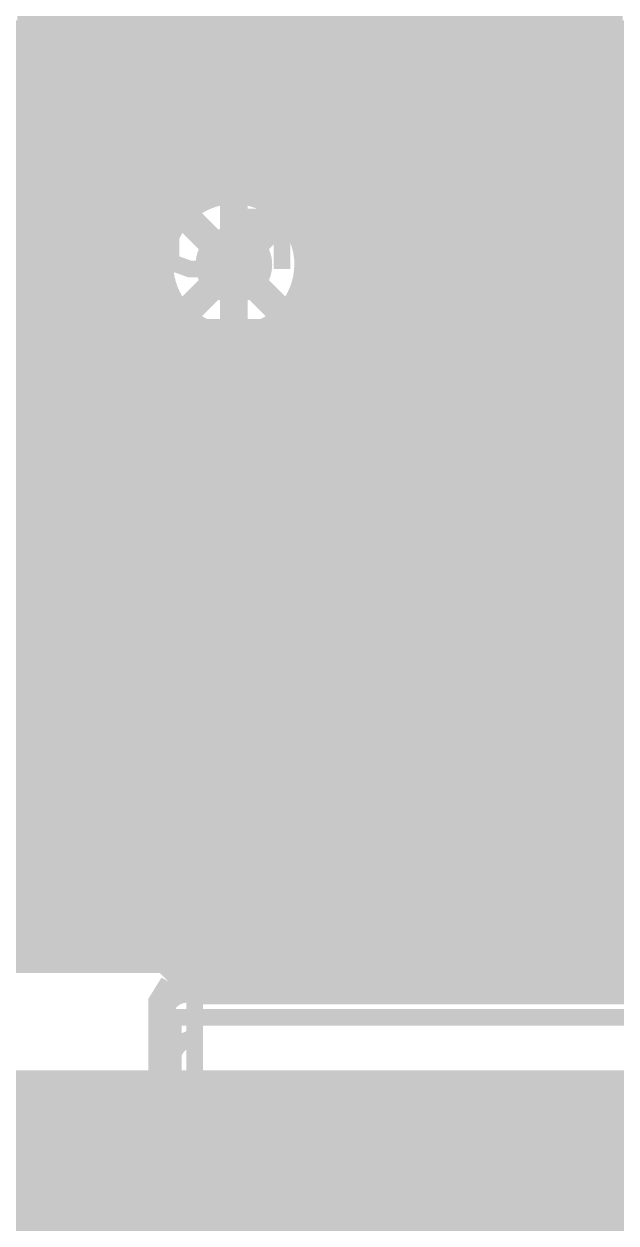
# Model space of a CAD drawing. Extents: x -5 to 112, y -62 to 71.
# Drawn here: x 44.43 to 49.85, y 25.02 to 35.98 of the extents above; entities that cross this region are included whole.
import ezdxf

# ---------------------------------------------------------------- set-up
doc = ezdxf.new("R2010")
doc.units = 0
doc.header["$MEASUREMENT"] = 0
doc.layers.get('0').update_dxf_attribs({"linetype": 'CONTINUOUS'})
for name, color, linetype in [('25-336-0_BOT', 7, 'CONTINUOUS'), ('25-336-0_DRD', 7, 'CONTINUOUS'), ('25-336-0_DRL', 2, 'CONTINUOUS'), ('25-336-0_IN1', 4, 'CONTINUOUS'), ('25-336-0_IN2', 3, 'CONTINUOUS'), ('25-336-0_SMT', 10, 'CONTINUOUS'), ('25-336-0_SPT', 14, 'CONTINUOUS'), ('25-336-0_SST', 9, 'CONTINUOUS'), ('25-336-0_TOP', 12, 'CONTINUOUS'), ('THRUHOLE_TAP', 8, 'CONTINUOUS')]:
    doc.layers.add(name, color=color, linetype=linetype)

# ---------------------------------------------------------------- blocks, each defined once
blk = doc.blocks.new('ROUND_11')
at = {"const_width": 0.35052}
blk.add_lwpolyline([(-0.17526, 0, 1), (0.17526, 0, 1)], format="xyb", close=True, dxfattribs=at)
blk = doc.blocks.new('ROUND_81')
at = {"const_width": 0.10033}
blk.add_lwpolyline([(-0.050164, 0, 1), (0.050164, 0, 1)], format="xyb", close=True, dxfattribs=at)
blk = doc.blocks.new('ROUND_82')
at = {"const_width": 0.10033}
blk.add_lwpolyline([(-0.050164, 0, 1), (0.050164, 0, 1)], format="xyb", close=True, dxfattribs=at)
blk = doc.blocks.new('ROUND_65')
at = {"const_width": 0.35052}
blk.add_lwpolyline([(-0.17526, 0, 1), (0.17526, 0, 1)], format="xyb", close=True, dxfattribs=at)
blk = doc.blocks.new('ROUND_68')
at = {"const_width": 0.35052}
blk.add_lwpolyline([(-0.17526, 0, 1), (0.17526, 0, 1)], format="xyb", close=True, dxfattribs=at)
blk = doc.blocks.new('RECTANGLE_2')
blk.add_solid([(0.4826, 0.4064), (0.4826, -0.4064), (-0.4826, 0.4064), (-0.4826, -0.4064)])
blk = doc.blocks.new('RECTANGLE_46')
blk.add_solid([(0.29972, 0.99949), (0.29972, -0.99949), (-0.29972, 0.99949), (-0.29972, -0.99949)])
blk = doc.blocks.new('ROUND_73')
at = {"const_width": 0.10033}
blk.add_lwpolyline([(-0.050164, 0, 1), (0.050164, 0, 1)], format="xyb", close=True, dxfattribs=at)

msp = doc.modelspace()

# ---------------------------------------------------------------- linework, layer by layer
at = {"layer": '25-336-0_BOT', "const_width": 0.254}
for points in [[(47.0154, 45.3898), (47.0154, 33.94202)], [(47.244, 45.3898), (47.244, 27.432)], [(47.4726, 45.3898), (47.4726, 27.432)], [(47.7012, 45.3898), (47.7012, 27.432)], [(47.9298, 45.3898), (47.9298, 27.432)], [(48.1584, 45.1739), (48.1584, 27.432)], [(48.387, 44.9453), (48.387, 27.432)], [(48.6156, 44.7167), (48.6156, 27.432)], [(48.8442, 44.4881), (48.8442, 27.432)], [(49.0728, 43.97502), (49.0728, 27.432)], [(49.3014, 43.74388), (49.3014, 27.432)], [(45.72, 39.878), (46.355, 39.243), (46.355, 33.782)], [(45.4152, 39.27094), (45.4152, 27.432)], [(46.8122, 39.243), (46.8122, 34.28492)], [(45.6438, 39.20236), (45.6438, 27.432)], [(45.8724, 39.0779), (45.8724, 34.25952)], [(45.8978, 39.0525), (45.8978, 34.28492)], [(45.1866, 37.69614), (45.1866, 27.432)], [(44.958, 37.24148), (44.958, 27.432)], [(49.53, 37.13988), (49.53, 27.432)], [(49.5808, 37.08908), (49.5808, 31.242)], [(44.7294, 37.00018), (44.7294, 27.432)], [(44.5008, 36.84524), (44.5008, 27.432)], [(45.8978, 35.8902), (33.4772, 35.8902)], [(49.5808, 35.8902), (46.8122, 35.8902)], [(45.8978, 35.6616), (33.4772, 35.6616)], [(49.5808, 35.6616), (46.8122, 35.6616)], [(45.8978, 35.433), (33.4772, 35.433)], [(49.5808, 35.433), (46.8122, 35.433)], [(45.8978, 35.2044), (33.4772, 35.2044)], [(49.5808, 35.2044), (46.8122, 35.2044)], [(45.8978, 34.9758), (33.4772, 34.9758)], [(49.5808, 34.9758), (46.8122, 34.9758)], [(45.8978, 34.7472), (33.4772, 34.7472)], [(49.5808, 34.7472), (46.8122, 34.7472)], [(45.8978, 34.5186), (33.4772, 34.5186)], [(49.5808, 34.5186), (46.8122, 34.5186)], [(45.8978, 34.29), (36.39312, 34.29)], [(49.5808, 34.29), (46.8122, 34.29)], [(45.73524, 34.0614), (36.56076, 34.0614)], [(49.5808, 34.0614), (46.97476, 34.0614)], [(45.67682, 33.8328), (36.61918, 33.8328)], [(49.5808, 33.8328), (47.03318, 33.8328)], [(45.69714, 33.6042), (36.59632, 33.6042)], [(49.5808, 33.6042), (47.01032, 33.6042)], [(47.0154, 33.61944), (47.0154, 27.432)], [(45.8089, 33.3756), (36.48456, 33.3756)], [(49.5808, 33.3756), (46.89856, 33.3756)], [(45.8724, 33.30194), (45.8724, 27.432)], [(46.7868, 33.25622), (46.7868, 27.432)], [(46.11116, 33.147), (36.1823, 33.147)], [(46.101, 33.15208), (46.101, 27.432)], [(46.3296, 33.10128), (46.3296, 27.432)], [(46.5582, 33.13176), (46.5582, 27.432)], [(49.5808, 33.147), (46.5963, 33.147)], [(49.5808, 32.9184), (33.4772, 32.9184)], [(49.5808, 32.6898), (33.4772, 32.6898)], [(49.5808, 32.4612), (33.4772, 32.4612)], [(49.5808, 32.2326), (33.4772, 32.2326)], [(49.5808, 32.004), (33.4772, 32.004)], [(49.5808, 31.7754), (33.4772, 31.7754)], [(49.5808, 31.5468), (33.4772, 31.5468)], [(49.5808, 31.3182), (33.4772, 31.3182)], [(49.6062, 31.0896), (33.4772, 31.0896)], [(49.71796, 30.91434), (50.75428, 29.87802)], [(49.7713, 30.861), (33.4772, 30.861)], [(49.7586, 30.8737), (49.7586, 27.432)], [(49.9999, 30.6324), (33.4772, 30.6324)], [(50.2285, 30.4038), (33.4772, 30.4038)], [(50.4571, 30.1752), (33.4772, 30.1752)], [(50.6857, 29.9466), (33.4772, 29.9466)], [(50.76698, 29.718), (33.4772, 29.718)], [(50.85588, 29.4894), (33.56356, 29.4894)], [(51.08702, 29.2608), (33.67532, 29.2608)], [(58.25998, 29.0322), (33.69818, 29.0322)], [(58.25998, 28.8036), (33.63976, 28.8036)], [(58.25998, 28.575), (38.3413, 28.575)], [(58.25998, 28.3464), (38.64356, 28.3464)], [(58.25998, 28.1178), (38.75532, 28.1178)], [(58.25998, 27.8892), (38.77818, 27.8892)], [(58.25998, 27.6606), (38.71976, 27.6606)], [(58.25998, 27.432), (38.55212, 27.432)]]:
    msp.add_lwpolyline(points, dxfattribs=at)
for points in [[(45.8978, 34.28492, 0.2113087), (45.67532, 33.782)], [(47.03572, 33.782, 0.2113087), (46.8129, 34.28569)], [(45.67428, 33.782, 0.4142136), (46.355, 33.10128)], [(46.355, 33.10128, 0.4142136), (47.03572, 33.782)], [(49.5808, 31.242, 0.1989124), (49.71471, 30.91871)], [(49.5808, 31.242, 0.1989124), (49.71471, 30.91871)]]:
    msp.add_lwpolyline(points, format="xyb", dxfattribs=at)
at = {"layer": '25-336-0_DRD', "const_width": 0.254}
for points in [[(52.07, 35.306), (49.53, 32.766)], [(52.07, 32.766), (49.53, 35.306)], [(52.07, 35.306), (49.53, 32.766)], [(52.07, 32.766), (49.53, 35.306)], [(47.625, 35.052), (45.085, 32.512)], [(47.625, 32.512), (45.085, 35.052)], [(48.895, 31.115), (46.355, 28.575)], [(48.895, 28.575), (46.355, 31.115)], [(48.895, 31.115), (46.355, 28.575)], [(48.895, 28.575), (46.355, 31.115)]]:
    msp.add_lwpolyline(points, dxfattribs=at)
at = {"layer": '25-336-0_IN1', "const_width": 0.254}
for points in [[(46.5836, 69.85), (46.5836, 34.42208)], [(46.8122, 69.85), (46.8122, 34.28492)], [(47.0408, 69.85), (47.0408, 28.067)], [(47.2694, 69.85), (47.2694, 28.067)], [(47.498, 69.85), (47.498, 28.067)], [(47.7266, 69.85), (47.7266, 28.067)], [(47.9552, 69.85), (47.9552, 28.067)], [(48.1838, 69.85), (48.1838, 28.067)], [(48.4124, 69.85), (48.4124, 28.067)], [(48.641, 69.85), (48.641, 28.067)], [(48.8696, 69.85), (48.8696, 28.067)], [(49.0982, 43.93438), (49.0982, 28.067)], [(49.3268, 43.72864), (49.3268, 28.067)], [(46.355, 39.63416), (46.355, 34.46272)], [(45.4406, 39.25824), (45.4406, 28.067)], [(46.1264, 39.3319), (46.1264, 34.42208)], [(45.6692, 39.19982), (45.6692, 28.067)], [(45.8978, 39.22014), (45.8978, 34.28492)], [(45.212, 37.7952), (45.212, 28.067)], [(44.9834, 37.2745), (44.9834, 28.067)], [(49.5554, 37.11194), (49.5554, 28.067)], [(44.7548, 37.0205), (44.7548, 28.067)], [(49.784, 36.96208), (49.784, 28.067)], [(44.5262, 36.85794), (44.5262, 28.067)], [(55.01894, 35.8902), (28.956, 35.8902)], [(55.20436, 35.6616), (28.956, 35.6616)], [(93.091, 35.433), (28.956, 35.433)], [(93.091, 35.2044), (28.956, 35.2044)], [(93.091, 34.9758), (28.956, 34.9758)], [(57.02808, 34.7472), (28.956, 34.7472)], [(56.89092, 34.5186), (28.956, 34.5186)], [(45.90288, 34.29), (36.39312, 34.29)], [(56.85028, 34.29), (46.80712, 34.29)], [(45.73524, 34.0614), (36.56076, 34.0614)], [(56.89092, 34.0614), (46.97476, 34.0614)], [(45.67682, 33.8328), (36.61918, 33.8328)], [(57.02808, 33.8328), (47.03318, 33.8328)], [(45.69714, 33.6042), (36.59632, 33.6042)], [(93.091, 33.6042), (47.01032, 33.6042)], [(45.8089, 33.3756), (36.48456, 33.3756)], [(93.091, 33.3756), (46.89856, 33.3756)], [(45.8978, 33.27908), (45.8978, 28.067)], [(46.8122, 33.27908), (46.8122, 28.067)], [(46.11116, 33.147), (36.1823, 33.147)], [(46.1264, 33.14192), (46.1264, 28.067)], [(46.355, 33.10128), (46.355, 28.067)], [(46.5836, 33.14192), (46.5836, 28.067)], [(93.091, 33.147), (46.5963, 33.147)], [(93.091, 32.9184), (28.956, 32.9184)], [(93.091, 32.6898), (28.956, 32.6898)], [(93.091, 32.4612), (28.956, 32.4612)], [(82.70494, 32.2326), (28.956, 32.2326)], [(82.55508, 32.004), (28.956, 32.004)], [(82.50428, 31.7754), (28.956, 31.7754)], [(82.53476, 31.5468), (28.956, 31.5468)], [(82.65922, 31.3182), (28.956, 31.3182)], [(83.02244, 31.0896), (28.956, 31.0896)], [(93.091, 30.861), (28.956, 30.861)], [(93.091, 30.6324), (28.956, 30.6324)], [(51.04638, 30.4038), (28.956, 30.4038)], [(50.84064, 30.1752), (28.956, 30.1752)], [(50.7619, 29.9466), (28.956, 29.9466)], [(50.76698, 29.718), (33.2613, 29.718)], [(50.85588, 29.4894), (33.56356, 29.4894)], [(51.08702, 29.2608), (33.67532, 29.2608)], [(58.25998, 29.0322), (33.69818, 29.0322)], [(58.25998, 28.8036), (33.63976, 28.8036)], [(58.25998, 28.575), (38.3413, 28.575)], [(58.25998, 28.3464), (38.64356, 28.3464)], [(58.25998, 28.1178), (38.75532, 28.1178)], [(58.25998, 28.067), (38.76802, 28.067)]]:
    msp.add_lwpolyline(points, dxfattribs=at)
for points in [[(46.355, 34.46272, 0.4142136), (45.67428, 33.782)], [(47.03572, 33.782, 0.4142136), (46.355, 34.46272)], [(45.67428, 33.782, 0.4142136), (46.355, 33.10128)], [(46.355, 33.10128, 0.4142136), (47.03572, 33.782)]]:
    msp.add_lwpolyline(points, format="xyb", dxfattribs=at)
at = {"layer": '25-336-0_IN2', "const_width": 0.254}
for points in [[(46.5836, 69.85), (46.5836, 34.42208)], [(46.8122, 69.85), (46.8122, 34.28492)], [(47.0408, 69.85), (47.0408, 28.067)], [(47.2694, 69.85), (47.2694, 28.067)], [(47.498, 69.85), (47.498, 28.067)], [(47.7266, 69.85), (47.7266, 28.067)], [(47.9552, 69.85), (47.9552, 28.067)], [(48.1838, 69.85), (48.1838, 28.067)], [(48.4124, 69.85), (48.4124, 28.067)], [(48.641, 69.85), (48.641, 28.067)], [(48.8696, 69.85), (48.8696, 28.067)], [(49.0982, 43.93438), (49.0982, 28.067)], [(49.3268, 43.72864), (49.3268, 28.067)], [(46.355, 39.63416), (46.355, 34.46272)], [(45.4406, 39.25824), (45.4406, 28.067)], [(46.1264, 39.3319), (46.1264, 34.42208)], [(45.6692, 39.19982), (45.6692, 28.067)], [(45.8978, 39.22014), (45.8978, 34.28492)], [(45.212, 37.7952), (45.212, 28.067)], [(44.9834, 37.2745), (44.9834, 28.067)], [(49.5554, 37.11194), (49.5554, 28.067)], [(44.7548, 37.0205), (44.7548, 28.067)], [(49.784, 36.96208), (49.784, 28.067)], [(44.5262, 36.85794), (44.5262, 28.067)], [(55.01894, 35.8902), (28.956, 35.8902)], [(55.20436, 35.6616), (28.956, 35.6616)], [(93.091, 35.433), (28.956, 35.433)], [(93.091, 35.2044), (28.956, 35.2044)], [(93.091, 34.9758), (28.956, 34.9758)], [(57.02808, 34.7472), (28.956, 34.7472)], [(56.89092, 34.5186), (28.956, 34.5186)], [(45.90288, 34.29), (36.39312, 34.29)], [(56.85028, 34.29), (46.80712, 34.29)], [(45.73524, 34.0614), (36.56076, 34.0614)], [(56.89092, 34.0614), (46.97476, 34.0614)], [(45.67682, 33.8328), (36.61918, 33.8328)], [(57.02808, 33.8328), (47.03318, 33.8328)], [(45.69714, 33.6042), (36.59632, 33.6042)], [(93.091, 33.6042), (47.01032, 33.6042)], [(45.8089, 33.3756), (36.48456, 33.3756)], [(93.091, 33.3756), (46.89856, 33.3756)], [(45.8978, 33.27908), (45.8978, 28.067)], [(46.8122, 33.27908), (46.8122, 28.067)], [(46.11116, 33.147), (36.1823, 33.147)], [(46.1264, 33.14192), (46.1264, 28.067)], [(46.355, 33.10128), (46.355, 28.067)], [(46.5836, 33.14192), (46.5836, 28.067)], [(93.091, 33.147), (46.5963, 33.147)], [(93.091, 32.9184), (28.956, 32.9184)], [(93.091, 32.6898), (28.956, 32.6898)], [(93.091, 32.4612), (28.956, 32.4612)], [(82.70494, 32.2326), (28.956, 32.2326)], [(82.55508, 32.004), (28.956, 32.004)], [(82.50428, 31.7754), (28.956, 31.7754)], [(82.53476, 31.5468), (28.956, 31.5468)], [(82.65922, 31.3182), (28.956, 31.3182)], [(83.02244, 31.0896), (28.956, 31.0896)], [(93.091, 30.861), (28.956, 30.861)], [(93.091, 30.6324), (28.956, 30.6324)], [(51.04638, 30.4038), (28.956, 30.4038)], [(50.84064, 30.1752), (28.956, 30.1752)], [(50.7619, 29.9466), (28.956, 29.9466)], [(50.76698, 29.718), (33.2613, 29.718)], [(50.85588, 29.4894), (33.56356, 29.4894)], [(51.08702, 29.2608), (33.67532, 29.2608)], [(58.25998, 29.0322), (33.69818, 29.0322)], [(58.25998, 28.8036), (33.63976, 28.8036)], [(58.25998, 28.575), (38.3413, 28.575)], [(58.25998, 28.3464), (38.64356, 28.3464)], [(58.25998, 28.1178), (38.75532, 28.1178)], [(58.25998, 28.067), (38.76802, 28.067)]]:
    msp.add_lwpolyline(points, dxfattribs=at)
for points in [[(46.355, 34.46272, 0.4142136), (45.67428, 33.782)], [(47.03572, 33.782, 0.4142136), (46.355, 34.46272)], [(45.67428, 33.782, 0.4142136), (46.355, 33.10128)], [(46.355, 33.10128, 0.4142136), (47.03572, 33.782)]]:
    msp.add_lwpolyline(points, format="xyb", dxfattribs=at)
at = {"layer": '25-336-0_SST', "const_width": 0.1524}
for points in [[(46.28642, 35.89528), (46.28642, 35.53968), (46.45406, 35.4203), (46.62424, 35.4203), (46.79442, 35.53968), (46.79442, 35.89528), (45.77842, 35.89528)], [(46.28642, 35.5981), (45.77842, 35.4203)], [(45.77842, 34.5821), (45.77842, 35.05708), (46.45406, 34.5821), (46.62424, 34.5821), (46.79442, 34.64306), (46.79442, 34.99866), (46.62424, 35.05708)], [(48.4124, 34.97834), (48.4124, 34.62274), (48.58258, 34.50336), (48.75276, 34.50336), (48.9204, 34.62274), (48.9204, 34.97834), (47.9044, 34.97834)], [(48.4124, 34.68116), (47.9044, 34.50336)], [(45.94606, 34.21888), (45.77842, 34.16046), (45.77842, 33.80486), (45.94606, 33.7439), (46.28642, 33.7439), (46.45406, 33.86328), (46.45406, 34.21888), (46.79442, 34.21888), (46.79442, 33.7439)], [(47.9044, 33.66516), (47.9044, 34.14014), (48.58258, 33.66516), (48.75276, 33.66516), (48.9204, 33.72612), (48.9204, 34.08172), (48.75276, 34.14014)], [(47.1805, 30.2895), (47.1805, 33.2105), (45.5422, 33.2105), (45.5422, 30.2895), (47.1805, 30.2895)], [(47.4345, 33.2105), (47.4345, 30.2895), (49.0728, 30.2895), (49.0728, 33.2105), (47.4345, 33.2105)], [(49.95926, 28.1813), (49.95926, 28.66136), (50.37074, 28.66136), (50.37074, 28.1813), (49.95926, 28.1813), (49.95926, 28.03398), (49.95926, 27.89174), (50.37074, 27.89174), (50.37074, 27.48788), (50.37074, 27.24404), (49.95926, 27.24404), (45.84954, 27.24404), (45.847, 27.24404), (45.99686, 27.09418), (45.99686, 26.8986), (45.99686, 20.42668), (45.80128, 20.42668), (45.73016, 20.02028), (45.64888, 19.94154), (45.64888, 19.94408)], [(46.14926, 27.24404), (46.14926, 27.48788), (46.56074, 27.48788), (46.56074, 27.89174), (46.56074, 28.03398), (46.14926, 28.03398), (46.14926, 28.1813), (46.14926, 28.66136), (46.56074, 28.66136), (46.56074, 28.1813), (46.56074, 28.03398)], [(47.41926, 27.24404), (47.41926, 27.48788), (47.83074, 27.48788), (47.83074, 27.89174), (47.83074, 28.03398), (47.41926, 28.03398), (47.41926, 28.1813), (47.41926, 28.66136), (47.83074, 28.66136), (47.83074, 28.1813), (47.83074, 28.03398)], [(48.68926, 27.24404), (48.68926, 27.48788), (49.10074, 27.48788), (49.10074, 27.89174), (49.10074, 28.03398), (48.68926, 28.03398), (48.68926, 28.1813), (48.68926, 28.66136), (49.10074, 28.66136), (49.10074, 28.1813), (49.10074, 28.03398)], [(46.56074, 28.1813), (46.14926, 28.1813)], [(47.83074, 28.1813), (47.41926, 28.1813)], [(49.10074, 28.1813), (48.68926, 28.1813)], [(46.14926, 28.03398), (46.14926, 27.89174)], [(47.41926, 28.03398), (47.41926, 27.89174)], [(48.68926, 28.03398), (48.68926, 27.89174)], [(46.56074, 27.89174), (46.14926, 27.89174), (46.14926, 27.48788)], [(47.83074, 27.89174), (47.41926, 27.89174), (47.41926, 27.48788)], [(49.10074, 27.89174), (48.68926, 27.89174), (48.68926, 27.48788)], [(46.56074, 27.48788), (46.56074, 27.24404)], [(47.83074, 27.48788), (47.83074, 27.24404)], [(49.10074, 27.48788), (49.10074, 27.24404)], [(45.64888, 19.94154), (45.64888, 19.94408), (45.64888, 27.04592), (45.64888, 27.04846), (45.7581, 27.22372)], [(45.80128, 26.8986), (45.64888, 27.04846)], [(45.99686, 27.09418), (55.60314, 27.09418), (55.60314, 26.8986), (55.79872, 26.8986)], [(45.80128, 20.42668), (45.80128, 26.8986), (45.99686, 26.8986), (55.60314, 26.8986), (55.60314, 20.42668), (45.99686, 20.42668), (45.99686, 20.28444)]]:
    msp.add_lwpolyline(points, dxfattribs=at)
for points in [[(45.92574, 27.1653, 0.3924235), (45.73016, 26.96972)], [(45.92574, 27.10942, 0.3185512), (45.73016, 26.96972)], [(45.99686, 26.70556, 0.3217577), (45.80128, 26.56332)]]:
    msp.add_lwpolyline(points, format="xyb", dxfattribs=at)
at = {"layer": '25-336-0_TOP'}
for points, const_width in [([(35.941, 33.782), (37.211, 35.052), (56.769, 35.052), (57.531, 34.29), (57.531, 33.782), (56.515, 32.766), (56.515, 32.4612)], 0.635), ([(46.08068, 34.4043), (37.4777, 34.4043)], 0.254), ([(44.5262, 34.4043), (44.5262, 28.067)], 0.254), ([(44.7548, 34.4043), (44.7548, 28.067)], 0.254), ([(44.9834, 34.4043), (44.9834, 28.067)], 0.254), ([(45.212, 34.4043), (45.212, 28.067)], 0.254), ([(45.4406, 34.4043), (45.4406, 28.067)], 0.254), ([(45.6692, 34.4043), (45.6692, 33.1978)], 0.254), ([(45.8978, 34.4043), (45.8978, 34.28492)], 0.254), ([(56.49976, 34.4043), (46.62932, 34.4043)], 0.254), ([(46.8122, 34.4043), (46.8122, 34.28492)], 0.254), ([(47.0408, 34.4043), (47.0408, 33.1978)], 0.254), ([(47.2694, 34.4043), (47.2694, 31.6865)], 0.254), ([(47.498, 34.4043), (47.498, 33.1978)], 0.254), ([(47.7266, 34.4043), (47.7266, 33.1978)], 0.254), ([(47.9552, 34.4043), (47.9552, 33.1978)], 0.254), ([(48.1838, 34.4043), (48.1838, 33.1978)], 0.254), ([(48.4124, 34.4043), (48.4124, 33.1978)], 0.254), ([(48.641, 34.4043), (48.641, 33.1978)], 0.254), ([(48.8696, 34.4043), (48.8696, 33.1978)], 0.254), ([(49.0982, 34.4043), (49.0982, 33.1089)], 0.254), ([(49.3268, 34.4043), (49.3268, 33.05556)], 0.254), ([(49.5554, 34.4043), (49.5554, 32.893)], 0.254), ([(49.784, 34.4043), (49.784, 32.6644)], 0.254), ([(45.85208, 34.2392), (37.3126, 34.2392)], 0.254), ([(56.66486, 34.2392), (46.85792, 34.2392)], 0.254), ([(45.71492, 34.0106), (37.084, 34.0106)], 0.254), ([(56.84266, 34.0106), (46.99508, 34.0106)], 0.254), ([(45.67428, 33.782), (36.8554, 33.782)], 0.254), ([(46.355, 33.782), (46.355, 32.4612)], 0.254), ([(56.61406, 33.782), (47.03572, 33.782)], 0.254), ([(45.71492, 33.5534), (36.6268, 33.5534)], 0.254), ([(56.38546, 33.5534), (46.99508, 33.5534)], 0.254), ([(45.85208, 33.3248), (36.44392, 33.3248)], 0.254), ([(56.15686, 33.3248), (46.85792, 33.3248)], 0.254), ([(45.8978, 33.27908), (45.8978, 33.1978)], 0.254), ([(45.8978, 33.27908), (45.8978, 33.1978)], 0.254), ([(46.8122, 33.27908), (46.8122, 33.1978)], 0.254), ([(46.8122, 33.27908), (46.8122, 33.1978)], 0.254), ([(45.5422, 33.0962), (35.3822, 33.0962)], 0.254), ([(45.5422, 33.1978), (45.5422, 31.7754)], 0.254), ([(45.8978, 33.1978), (45.5422, 33.1978)], 0.254), ([(47.1678, 33.1978), (46.8122, 33.1978)], 0.254), ([(47.1678, 33.1978), (47.1678, 31.7754)], 0.254), ([(47.4472, 33.0962), (47.1678, 33.0962)], 0.254), ([(47.4472, 33.1978), (47.4472, 31.7754)], 0.254), ([(49.0728, 33.1978), (47.4472, 33.1978)], 0.254), ([(49.0728, 33.1978), (49.0728, 33.1089)], 0.254), ([(49.9872, 33.0962), (49.1998, 33.0962)], 0.254), ([(49.53762, 32.91078), (49.9872, 32.4612)], 0.254), ([(45.5422, 32.8676), (35.3822, 32.8676)], 0.254), ([(47.4472, 32.8676), (47.1678, 32.8676)], 0.254), ([(49.9872, 32.8676), (49.5808, 32.8676)], 0.254), ([(45.5422, 32.639), (35.3822, 32.639)], 0.254), ([(47.4472, 32.639), (47.1678, 32.639)], 0.254), ([(50.8, 31.0388), (50.4952, 31.0388), (49.0728, 32.4612), (48.26, 32.4612)], 0.635), ([(49.9872, 32.639), (49.8094, 32.639)], 0.254), ([(45.5422, 32.4104), (35.3822, 32.4104)], 0.254), ([(47.4472, 32.4104), (47.1678, 32.4104)], 0.254), ([(45.5422, 32.1818), (35.3822, 32.1818)], 0.254), ([(47.4472, 32.1818), (47.1678, 32.1818)], 0.254), ([(45.5422, 31.9532), (35.3822, 31.9532)], 0.254), ([(47.4472, 31.9532), (47.1678, 31.9532)], 0.254), ([(45.5422, 31.7246), (35.3822, 31.7246)], 0.254), ([(45.5422, 31.7754), (45.5422, 31.7246)], 0.254), ([(45.5422, 31.7246), (45.5422, 30.3022)], 0.254), ([(47.1678, 31.7754), (47.1678, 31.7246)], 0.254), ([(47.1678, 31.7246), (47.1678, 31.6865)], 0.254), ([(47.4472, 31.7246), (47.1678, 31.7246)], 0.254), ([(47.4472, 31.6865), (47.1678, 31.6865)], 0.254), ([(47.4472, 31.7754), (47.4472, 31.7246)], 0.254), ([(47.4472, 31.7246), (47.4472, 31.6865)], 0.254), ([(45.5422, 31.496), (35.3822, 31.496)], 0.254), ([(45.5422, 31.2674), (37.6428, 31.2674)], 0.254), ([(48.26, 31.0388), (46.355, 31.0388)], 0.635), ([(50.165, 28.14574), (50.165, 29.21), (48.3362, 31.0388), (48.26, 31.0388)], 0.635), ([(45.5422, 31.0388), (37.6428, 31.0388)], 0.254), ([(45.5422, 30.8102), (37.6428, 30.8102)], 0.254), ([(45.5422, 30.5816), (37.6428, 30.5816)], 0.254), ([(45.5422, 30.353), (37.6428, 30.353)], 0.254), ([(47.1678, 30.3911), (47.1678, 30.3022)], 0.254), ([(47.4472, 30.3911), (47.1678, 30.3911)], 0.254), ([(47.4472, 30.353), (47.1678, 30.353)], 0.254), ([(47.2694, 30.3911), (47.2694, 29.47416)], 0.254), ([(47.4472, 30.3911), (47.4472, 30.3022)], 0.254), ([(47.1678, 30.3022), (45.5422, 30.3022)], 0.254), ([(45.6692, 30.3022), (45.6692, 28.067)], 0.254), ([(45.8978, 30.3022), (45.8978, 29.47416)], 0.254), ([(46.1264, 30.3022), (46.1264, 29.47416)], 0.254), ([(46.355, 30.3022), (46.355, 29.47416)], 0.254), ([(46.5836, 30.3022), (46.5836, 29.47416)], 0.254), ([(46.8122, 30.3022), (46.8122, 29.47416)], 0.254), ([(47.0408, 30.3022), (47.0408, 29.47416)], 0.254), ([(48.15586, 30.3022), (47.4472, 30.3022)], 0.254), ([(47.498, 30.3022), (47.498, 29.47416)], 0.254), ([(47.7266, 30.3022), (47.7266, 29.47416)], 0.254), ([(47.9552, 30.3022), (47.9552, 29.47416)], 0.254), ([(48.15586, 30.3022), (48.9839, 29.47416)], 0.254), ([(48.1838, 30.27426), (48.1838, 29.47416)], 0.254), ([(48.33366, 30.1244), (37.6428, 30.1244)], 0.254), ([(48.4124, 30.04566), (48.4124, 29.47416)], 0.254), ([(48.56226, 29.8958), (37.6428, 29.8958)], 0.254), ([(47.625, 29.845), (47.625, 28.14574)], 0.254), ([(47.625, 28.14574), (47.625, 29.845)], 0.254), ([(48.641, 29.81706), (48.641, 29.47416)], 0.254), ([(48.79086, 29.6672), (37.6428, 29.6672)], 0.254), ([(48.8696, 29.58846), (48.8696, 29.47416)], 0.254), ([(45.72508, 29.4386), (37.88156, 29.4386)], 0.254), ([(45.72508, 29.47416), (45.72508, 28.067)], 0.254), ([(46.98492, 29.47416), (45.72508, 29.47416)], 0.254), ([(46.98492, 29.47416), (46.98492, 28.067)], 0.254), ([(46.99508, 29.47416), (46.99508, 28.067)], 0.254), ([(48.25492, 29.47416), (46.99508, 29.47416)], 0.254), ([(47.625, 29.47416), (47.625, 28.14574)], 0.254), ([(48.25492, 29.47416), (48.25492, 28.067)], 0.254), ([(48.9839, 29.47416), (48.26508, 29.47416)], 0.254), ([(48.26508, 29.47416), (48.26508, 28.067)], 0.254), ([(45.72508, 29.21), (38.11016, 29.21)], 0.254), ([(45.72508, 28.9814), (38.33876, 28.9814)], 0.254), ([(26.67, 25.4), (59.59602, 25.4), (59.59602, 25.527), (59.59602, 27.94)], 2.032), ([(26.67, 25.4), (59.59602, 25.4), (59.59602, 25.527), (59.69, 25.527), (59.69, 27.94)], 2.032), ([(45.72508, 28.7528), (38.52164, 28.7528)], 0.254), ([(45.72508, 28.5242), (38.5572, 28.5242)], 0.254), ([(45.72508, 28.2956), (38.67912, 28.2956)], 0.254), ([(45.72508, 28.067), (38.76802, 28.067)], 0.254)]:
    msp.add_lwpolyline(points, dxfattribs=dict(at, const_width=const_width))
at = {"layer": '25-336-0_TOP', "const_width": 0.254}
for points in [[(46.08068, 34.4043, 0.297217), (45.67428, 33.782)], [(47.03572, 33.782, 0.2972177), (46.62932, 34.4043)], [(45.67428, 33.782, 0.2113086), (45.8971, 33.27831)], [(46.8122, 33.27908, 0.2113087), (47.03468, 33.782)], [(49.53, 32.9184, 0.1989124), (49.0728, 33.10778)], [(49.53, 32.9184, 0.1989124), (49.0728, 33.10778)]]:
    msp.add_lwpolyline(points, format="xyb", dxfattribs=at)

# ---------------------------------------------------------------- block references
at = {"layer": '25-336-0_BOT'}
for p in [(46.355, 33.782), (47.625, 29.845)]:
    msp.add_blockref('ROUND_11', p, dxfattribs=at)
at = {"layer": '25-336-0_DRL'}
for name, p in [('ROUND_81', (46.355, 33.782)), ('ROUND_82', (47.625, 29.845))]:
    msp.add_blockref(name, p, dxfattribs=at)
at = {"layer": '25-336-0_IN1'}
for name, p in [('ROUND_68', (46.355, 33.782)), ('ROUND_65', (47.625, 29.845))]:
    msp.add_blockref(name, p, dxfattribs=at)
at = {"layer": '25-336-0_IN2'}
for name, p in [('ROUND_68', (46.355, 33.782)), ('ROUND_65', (47.625, 29.845))]:
    msp.add_blockref(name, p, dxfattribs=at)
at = {"layer": '25-336-0_SMT'}
for name, p in [('RECTANGLE_2', (46.355, 32.4612)), ('RECTANGLE_2', (48.26, 32.4612)), ('RECTANGLE_2', (46.355, 31.0388)), ('RECTANGLE_2', (48.26, 31.0388)), ('RECTANGLE_46', (46.355, 28.14574)), ('RECTANGLE_46', (47.625, 28.14574)), ('RECTANGLE_46', (48.895, 28.14574))]:
    msp.add_blockref(name, p, dxfattribs=at)
at = {"layer": '25-336-0_SPT'}
for name, p in [('RECTANGLE_2', (46.355, 32.4612)), ('RECTANGLE_2', (48.26, 32.4612)), ('RECTANGLE_2', (46.355, 31.0388)), ('RECTANGLE_2', (48.26, 31.0388)), ('RECTANGLE_46', (46.355, 28.14574)), ('RECTANGLE_46', (47.625, 28.14574)), ('RECTANGLE_46', (48.895, 28.14574))]:
    msp.add_blockref(name, p, dxfattribs=at)
at = {"layer": '25-336-0_TOP'}
for name, p in [('ROUND_11', (46.355, 33.782)), ('RECTANGLE_2', (46.355, 32.4612)), ('RECTANGLE_2', (48.26, 32.4612)), ('RECTANGLE_2', (46.355, 31.0388)), ('RECTANGLE_2', (48.26, 31.0388)), ('ROUND_11', (47.625, 29.845)), ('RECTANGLE_46', (46.355, 28.14574)), ('RECTANGLE_46', (47.625, 28.14574)), ('RECTANGLE_46', (48.895, 28.14574))]:
    msp.add_blockref(name, p, dxfattribs=at)
at = {"layer": 'THRUHOLE_TAP'}
for p in [(46.355, 33.782), (47.625, 29.845)]:
    msp.add_blockref('ROUND_73', p, dxfattribs=at)

doc.saveas('drawing.dxf')
